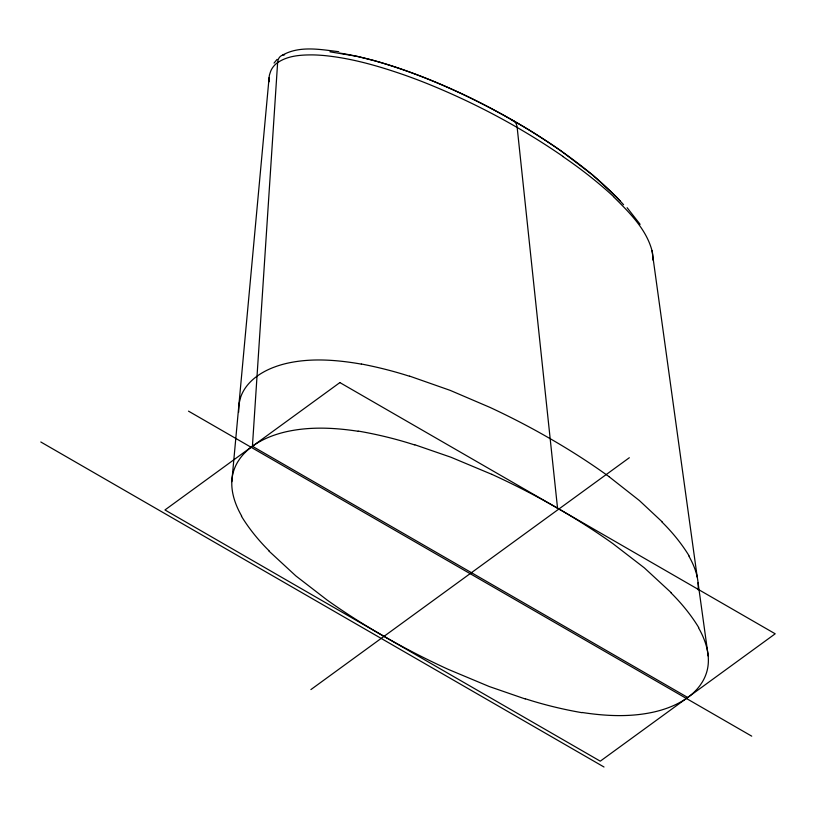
<?xml version="1.0" encoding="UTF-8"?>
<svg xmlns="http://www.w3.org/2000/svg" width="816" height="816" viewBox="0 0 816 816"><rect width="100%" height="100%" fill="white"/><g stroke="black" fill="none" stroke-linecap="round" stroke-linejoin="round"><path stroke-width="1.22" d="M358.102 431.276C334.172 427.604 309.427 426.421 285.661 431.868A83.191 54.029 -1.3 0 0 272.105 435.928L269.933 436.764A76.816 49.888 -1.3 0 0 254.143 445.057L250.767 447.515A76.816 49.888 -1.3 0 0 239.894 458.643L237.895 461.652A83.711 54.366 -1.3 0 0 234.212 469.333C228.46 485 233.682 502.187 241.689 516.049M698.119 589.774C699.026 577.83 694.6 566.202 688.816 555.971M284.631 54.805A20.686 11.485 53.9 0 0 277.624 62.659L252.419 446.27L687.735 697.486L689.387 696.242A76.816 49.888 -1.3 0 0 700.271 685.103L702.26 682.105A83.711 54.366 -1.3 0 0 705.942 674.414C711.695 658.747 706.472 641.56 698.465 627.698M231.805 481.664L269.107 77.612M274.033 63.087L277.134 59.323M310.906 689.581L629.33 457.725M277.624 62.659C287.803 55.641 300.767 54.856 312.742 54.896A97.961 63.617 -1.3 0 1 321.851 55.355A117.392 76.255 -1.3 0 1 323.84 55.508C351.155 58.13 377.737 65.79 403.583 74.725A491.13 318.974 -1.3 0 1 426.36 83.263C474.32 102.561 520.241 127.01 562.836 156.325M687.735 697.486L686.021 698.69A76.816 49.888 -1.3 0 1 670.222 706.982L668.049 707.829A83.191 54.029 -1.3 0 1 654.493 711.878C630.737 717.335 605.982 716.152 582.053 712.47M282.305 55.264C299.339 45.451 320.229 49.46 338.722 51.694M329.939 51.816L357.245 56.396L373.595 60.466A324.829 210.967 -1.3 0 1 386.478 64.229C436.917 79.968 484.806 103.224 529.931 130.509A698.639 453.727 -1.3 0 1 545.537 140.403A666.856 433.082 -1.3 0 1 560.847 150.756L592.793 175.144L616.335 196.87A324.829 210.967 -1.3 0 1 620.078 200.838M339.568 53.122L342.077 53.448A195.35 126.868 -1.3 0 1 357.235 56.406A260.936 169.463 -1.3 0 1 373.585 60.476C404.542 69.095 434.489 80.988 463.559 94.625A666.856 433.082 -1.3 0 1 481.205 103.275A698.639 453.727 -1.3 0 1 498.168 112.18A714.286 463.896 -1.3 0 1 529.89 130.489M409.591 376.115L450.136 390.354L490.09 407.449A750.179 487.203 -1.3 0 1 550.147 438.671A745.753 484.327 -1.3 0 1 609.011 476.615M414.926 444.791L450.932 457.235L491.824 474.351M525.229 698.965L489.223 686.521L448.341 669.406A754.402 489.947 -1.3 0 1 382.653 635.542A758.819 492.813 -1.3 0 1 327.247 600.137L295.851 575.912L268.964 551.075M188.506 411.142L751.73 736.165M40.8 441.986L604.013 767.009M529.931 130.509C563.744 151.633 596.761 174.991 623.587 204.734M608.981 476.636L639.377 500.545L662.266 521.934M613.479 196.676C629.156 212.333 646.578 229.174 652.188 251.41A71.849 46.665 -1.3 0 1 652.81 256.693A54.55 35.435 -1.3 0 1 652.678 259.927M671.191 592.681L644.303 567.844L612.887 543.629A758.819 492.813 -1.3 0 0 557.522 508.205A754.402 489.947 -1.3 0 0 491.844 474.331M627.116 207.703L640.121 224.329M652.045 250.706L697.231 577.167M698.068 582.746L708.206 656.023M557.542 508.184L517.171 127.48A20.686 10.741 -60 0 0 511.418 120.278M238.639 412.233L239.017 403.787L240.791 396.8A74.644 48.481 -1.3 0 1 244.963 388.518L245.891 387.192A68.299 44.36 -1.3 0 1 255.551 377.308L258.56 375.125A68.299 44.36 -1.3 0 1 272.585 367.761L276.471 366.313A75.184 48.827 -1.3 0 1 286.712 363.365C308.907 358.295 332.01 359.54 354.358 362.957A214.853 139.536 -1.3 0 1 361.315 364.13M269.229 550.963A305.959 198.706 -1.3 0 1 241.383 516.13M581.961 712.684A305.959 198.706 -1.3 0 1 525.371 698.782M670.936 592.793A305.959 198.706 -1.3 0 1 698.771 627.616M358.193 431.072A305.959 198.706 -1.3 0 1 414.783 444.975M361.376 364.007A306.102 198.798 -1.3 0 1 409.479 376.247M662 522.046A297.799 193.412 -1.3 0 1 689.122 555.89M277.491 62.587A33.048 21.461 -1.3 0 0 270.229 72.553L269.504 74.817A54.55 35.425 -1.3 0 0 269.056 80.172A71.849 46.665 -1.3 0 0 269.127 81.753M562.673 156.417A559.511 363.375 -1.3 0 1 613.632 196.605M339.884 382.582L164.954 509.959L600.27 761.175L775.2 633.797L339.884 382.582"/></g></svg>
